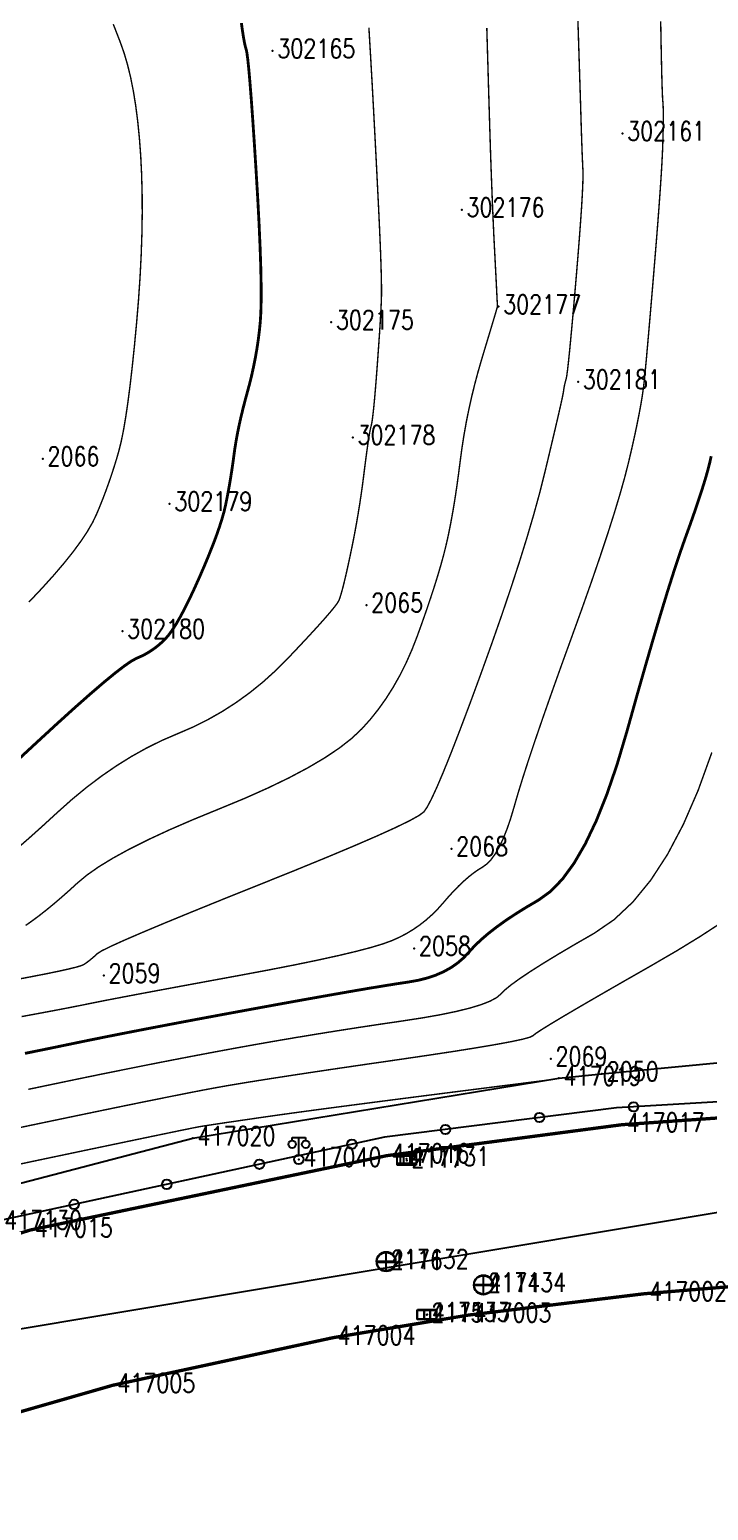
# Model space of a CAD drawing. Extents: x 871 to 1485, y 1110 to 1494.
# Drawn here: x 1137.5 to 1173.3, y 1182.5 to 1260.6 of the extents above; entities that cross this region are included whole.
import ezdxf

# ---------------------------------------------------------------- set-up
doc = ezdxf.new("R2010")
doc.units = 0
doc.header["$LTSCALE"] = 0.5
doc.header["$PDSIZE"] = 0.2
doc.layers.get('0').update_dxf_attribs({"linetype": 'CONTINUOUS'})
doc.layers.add('ASSIST', color=7, linetype='CONTINUOUS', plot=False)
for name, color, linetype in [('DGX', 2, 'CONTINUOUS'), ('DLDW', 11, 'CONTINUOUS'), ('DLSS', 4, 'CONTINUOUS'), ('GXYZ', 2, 'CONTINUOUS'), ('ZBTZ', 3, 'CONTINUOUS'), ('ZDH', 1, 'CONTINUOUS')]:
    doc.layers.add(name, color=color, linetype=linetype)
doc.styles.add('HZ', font='rs.shx', dxfattribs={"width": 0.8, "bigfont": 'hztxt.shx'})

# ---------------------------------------------------------------- blocks, each defined once
blk = doc.blocks.new('gc097')
for p, q in [((-0.7, 2), (-0.7, 2.3)), ((-0.7, 2.3), (0.7, 2.3)), ((0, 0.5), (0, 2.3)), ((0.7, 2.3), (0.7, 2))]:
    blk.add_line(p, q)
for centre, radius in [((-0.7, 1.6), 0.4), ((0.73, 1.6), 0.4), ((0, 0), 0.5)]:
    blk.add_circle(centre, radius)
blk = doc.blocks.new('gc041')
for p, q in [((-1, 0.5), (1, 0.5)), ((-1, -0.5), (-1, 0.5)), ((-0.33, 0.5), (-0.33, -0.5)), ((0.33, 0.5), (0.33, -0.5)), ((1, 0.5), (1, -0.5)), ((1, -0.5), (-1, -0.5))]:
    blk.add_line(p, q)
blk = doc.blocks.new('gc043')
for p, q in [((-1, 0), (1, 0)), ((0, -1), (0, 1))]:
    blk.add_line(p, q)
blk.add_circle((0, 0), 1)
blk = doc.blocks.new('gc170')
at = {"linetype": 'Continuous'}
blk.add_circle((0, 0), 0.5, dxfattribs=at)

msp = doc.modelspace()

# ---------------------------------------------------------------- linework, layer by layer
at = {"linetype": 'Continuous'}
msp.add_line((1178.94, 1199.1, 8.559), (1133.638, 1191.526, 7.721), dxfattribs=at)
at = {"linetype": 'Continuous', "elevation": 10.434, "flags": 128}
msp.add_lwpolyline([(1082.553, 1177.399), (1093.084, 1183.61), (1097.727, 1185.738), (1111.746, 1191.85), (1126.595, 1197.081), (1146.073, 1202.148), (1165.386, 1205.312), (1167.667, 1205.546), (1175.568, 1206.294), (1177.785, 1206.359), (1186.409, 1206.705), (1186.366, 1207.546), (1186.08, 1209.889), (1184.971, 1211.903), (1183.929, 1276.782), (1179.461, 1282.832), (1164.702, 1295.398), (1155.817, 1299.009), (1144.225, 1294.882), (1134.461, 1294.147), (1134.378, 1289.023), (1013.46, 1281.421)], dxfattribs=at)
at = {"layer": 'ASSIST', "linetype": 'Continuous', "flags": 128}
msp.add_lwpolyline([(1184.308, 1204.68), (1168.44, 1203.757), (1156.182, 1202.202), (1134.584, 1197.536), (1116.772, 1191.72), (1099.193, 1184.421), (1083.281, 1176.008), (1040.024, 1150.262), (1027.522, 1142.806), (1010.628, 1134.32), (1003.011, 1131.101)], dxfattribs=at)
at = {"layer": 'DGX', "color": 3, "linetype": 'Continuous', "const_width": 0.15, "flags": 128}
for points, elevation in [([(1148.637, 1260.941), (1148.695, 1260.527), (1148.749, 1260.182), (1148.798, 1259.908), (1148.843, 1259.704), (1148.884, 1259.571), (1148.926, 1259.383), (1148.975, 1259.017), (1149.031, 1258.473), (1149.094, 1257.75), (1149.164, 1256.849), (1149.241, 1255.77), (1149.326, 1254.513), (1149.417, 1253.077), (1149.504, 1251.619), (1149.573, 1250.294), (1149.625, 1249.103), (1149.661, 1248.045), (1149.679, 1247.12), (1149.68, 1246.329), (1149.664, 1245.671), (1149.631, 1245.147), (1149.584, 1244.689), (1149.526, 1244.231), (1149.457, 1243.772), (1149.377, 1243.312), (1149.286, 1242.852), (1149.185, 1242.391), (1149.072, 1241.93), (1148.948, 1241.468), (1148.824, 1241.013), (1148.711, 1240.57), (1148.608, 1240.141), (1148.515, 1239.725), (1148.433, 1239.322), (1148.361, 1238.932), (1148.299, 1238.555), (1148.248, 1238.192), (1148.201, 1237.837), (1148.151, 1237.488), (1148.098, 1237.143), (1148.043, 1236.803), (1147.985, 1236.468), (1147.924, 1236.139), (1147.861, 1235.814), (1147.795, 1235.494), (1147.715, 1235.157), (1147.608, 1234.781), (1147.475, 1234.366), (1147.316, 1233.912), (1147.131, 1233.419), (1146.919, 1232.888), (1146.681, 1232.317), (1146.417, 1231.708), (1146.146, 1231.108), (1145.89, 1230.564), (1145.647, 1230.078), (1145.419, 1229.648), (1145.204, 1229.275), (1145.003, 1228.959), (1144.817, 1228.7), (1144.644, 1228.498), (1144.476, 1228.329), (1144.301, 1228.172), (1144.119, 1228.026), (1143.932, 1227.891), (1143.739, 1227.766), (1143.539, 1227.653), (1143.333, 1227.551), (1143.121, 1227.459), (1142.85, 1227.315), (1142.469, 1227.054), (1141.977, 1226.676), (1141.374, 1226.181), (1140.661, 1225.569), (1139.836, 1224.841), (1138.901, 1223.995), (1137.855, 1223.033), (1136.814, 1222.07)], 12.5), ([(1173.43, 1238.106), (1173.354, 1237.759), (1173.267, 1237.42), (1173.159, 1237.034), (1173.028, 1236.602), (1172.875, 1236.124), (1172.701, 1235.599), (1172.504, 1235.027), (1172.286, 1234.409), (1172.045, 1233.745), (1171.778, 1232.984), (1171.477, 1232.078), (1171.143, 1231.027), (1170.777, 1229.831), (1170.377, 1228.488), (1169.945, 1227.001), (1169.479, 1225.368), (1168.981, 1223.589), (1168.458, 1221.831), (1167.917, 1220.257), (1167.359, 1218.869), (1166.784, 1217.665), (1166.192, 1216.646), (1165.583, 1215.813), (1164.956, 1215.164), (1164.313, 1214.701), (1163.684, 1214.333), (1163.105, 1213.973), (1162.573, 1213.619), (1162.09, 1213.272), (1161.655, 1212.932), (1161.268, 1212.599), (1160.929, 1212.273), (1160.639, 1211.954), (1160.357, 1211.653), (1160.041, 1211.382), (1159.693, 1211.141), (1159.312, 1210.93), (1158.897, 1210.749), (1158.45, 1210.598), (1157.97, 1210.477), (1157.457, 1210.386), (1156.864, 1210.297), (1156.144, 1210.182), (1155.296, 1210.042), (1154.322, 1209.875), (1153.221, 1209.682), (1151.992, 1209.464), (1150.637, 1209.22), (1149.154, 1208.949), (1147.653, 1208.673), (1146.242, 1208.411), (1144.921, 1208.162), (1143.691, 1207.927), (1142.55, 1207.706), (1141.499, 1207.499), (1140.538, 1207.305), (1139.668, 1207.126), (1138.845, 1206.955), (1138.027, 1206.788), (1137.215, 1206.624)], 10)]:
    msp.add_lwpolyline(points, dxfattribs=dict(at, elevation=elevation))
at = {"layer": 'DGX', "linetype": 'Continuous', "const_width": 0.075, "flags": 128}
for points, elevation in [([(1166.386, 1261.407), (1166.42, 1260.342), (1166.451, 1259.372), (1166.479, 1258.497), (1166.504, 1257.715), (1166.526, 1257.028), (1166.544, 1256.435), (1166.559, 1255.937), (1166.571, 1255.533), (1166.582, 1255.184), (1166.593, 1254.851), (1166.604, 1254.534), (1166.615, 1254.233), (1166.626, 1253.948), (1166.638, 1253.679), (1166.649, 1253.426), (1166.661, 1253.189), (1166.666, 1252.898), (1166.656, 1252.484), (1166.632, 1251.945), (1166.594, 1251.283), (1166.54, 1250.497), (1166.473, 1249.588), (1166.391, 1248.554), (1166.295, 1247.397), (1166.196, 1246.249), (1166.107, 1245.243), (1166.027, 1244.378), (1165.958, 1243.656), (1165.898, 1243.075), (1165.848, 1242.636), (1165.808, 1242.338), (1165.777, 1242.183), (1165.753, 1242.098), (1165.73, 1242.013), (1165.709, 1241.928), (1165.69, 1241.844), (1165.673, 1241.759), (1165.658, 1241.674), (1165.645, 1241.589), (1165.633, 1241.504), (1165.608, 1241.362), (1165.555, 1241.107), (1165.473, 1240.738), (1165.363, 1240.255), (1165.224, 1239.659), (1165.057, 1238.949), (1164.861, 1238.126), (1164.636, 1237.189), (1164.375, 1236.153), (1164.067, 1235.035), (1163.714, 1233.834), (1163.314, 1232.549), (1162.869, 1231.182), (1162.378, 1229.731), (1161.841, 1228.198), (1161.258, 1226.581), (1160.681, 1225.017), (1160.161, 1223.642), (1159.7, 1222.455), (1159.297, 1221.457), (1158.951, 1220.647), (1158.663, 1220.026), (1158.434, 1219.593), (1158.262, 1219.349), (1158.001, 1219.158), (1157.505, 1218.884), (1156.772, 1218.528), (1155.805, 1218.09), (1154.601, 1217.569), (1153.162, 1216.966), (1151.487, 1216.281), (1149.576, 1215.513), (1147.668, 1214.749), (1146, 1214.073), (1144.573, 1213.487), (1143.387, 1212.989), (1142.44, 1212.581), (1141.735, 1212.262), (1141.27, 1212.031), (1141.045, 1211.89), (1140.942, 1211.796), (1140.843, 1211.708), (1140.746, 1211.626), (1140.653, 1211.55), (1140.563, 1211.479), (1140.477, 1211.415), (1140.393, 1211.356), (1140.313, 1211.303), (1140.173, 1211.244), (1139.913, 1211.168), (1139.531, 1211.074), (1139.028, 1210.962), (1138.404, 1210.833), (1137.659, 1210.687), (1136.793, 1210.523)], 11), ([(1155.366, 1260.697), (1155.411, 1259.941), (1155.455, 1259.2), (1155.496, 1258.473), (1155.537, 1257.76), (1155.576, 1257.039), (1155.617, 1256.291), (1155.658, 1255.514), (1155.7, 1254.708), (1155.743, 1253.875), (1155.787, 1253.013), (1155.831, 1252.123), (1155.877, 1251.205), (1155.919, 1250.315), (1155.955, 1249.509), (1155.984, 1248.787), (1156.006, 1248.149), (1156.021, 1247.596), (1156.03, 1247.127), (1156.032, 1246.743), (1156.028, 1246.442), (1156.017, 1246.159), (1156.001, 1245.824), (1155.98, 1245.437), (1155.954, 1245), (1155.922, 1244.511), (1155.885, 1243.972), (1155.843, 1243.381), (1155.796, 1242.739), (1155.748, 1242.107), (1155.702, 1241.547), (1155.659, 1241.058), (1155.618, 1240.64), (1155.58, 1240.295), (1155.545, 1240.021), (1155.512, 1239.818), (1155.482, 1239.687), (1155.451, 1239.564), (1155.415, 1239.388), (1155.375, 1239.156), (1155.33, 1238.871), (1155.281, 1238.531), (1155.227, 1238.137), (1155.168, 1237.688), (1155.105, 1237.185), (1155.037, 1236.655), (1154.963, 1236.127), (1154.884, 1235.601), (1154.799, 1235.075), (1154.709, 1234.551), (1154.613, 1234.029), (1154.511, 1233.508), (1154.404, 1232.988), (1154.299, 1232.495), (1154.201, 1232.054), (1154.111, 1231.664), (1154.029, 1231.327), (1153.955, 1231.041), (1153.889, 1230.808), (1153.832, 1230.626), (1153.782, 1230.496), (1153.699, 1230.357), (1153.544, 1230.149), (1153.315, 1229.87), (1153.013, 1229.522), (1152.638, 1229.104), (1152.19, 1228.617), (1151.669, 1228.06), (1151.075, 1227.433), (1150.432, 1226.792), (1149.766, 1226.192), (1149.076, 1225.635), (1148.362, 1225.12), (1147.625, 1224.646), (1146.865, 1224.215), (1146.081, 1223.825), (1145.273, 1223.477), (1144.456, 1223.126), (1143.646, 1222.727), (1142.842, 1222.28), (1142.045, 1221.784), (1141.254, 1221.24), (1140.469, 1220.648), (1139.691, 1220.007), (1138.918, 1219.318), (1138.173, 1218.635), (1137.475, 1218.009), (1136.823, 1217.441)], 12), ([(1170.766, 1261.025), (1170.784, 1260.008), (1170.802, 1259.13), (1170.818, 1258.39), (1170.834, 1257.789), (1170.85, 1257.326), (1170.864, 1257.002), (1170.877, 1256.817), (1170.889, 1256.682), (1170.897, 1256.508), (1170.902, 1256.294), (1170.904, 1256.042), (1170.903, 1255.75), (1170.898, 1255.42), (1170.89, 1255.05), (1170.879, 1254.641), (1170.861, 1254.167), (1170.833, 1253.602), (1170.794, 1252.945), (1170.745, 1252.197), (1170.685, 1251.358), (1170.615, 1250.427), (1170.534, 1249.405), (1170.443, 1248.291), (1170.351, 1247.18), (1170.265, 1246.168), (1170.187, 1245.253), (1170.116, 1244.436), (1170.053, 1243.716), (1169.997, 1243.095), (1169.948, 1242.571), (1169.907, 1242.146), (1169.86, 1241.747), (1169.797, 1241.305), (1169.717, 1240.82), (1169.619, 1240.292), (1169.505, 1239.72), (1169.374, 1239.106), (1169.226, 1238.448), (1169.061, 1237.746), (1168.862, 1236.97), (1168.613, 1236.088), (1168.314, 1235.099), (1167.965, 1234.003), (1167.565, 1232.802), (1167.115, 1231.494), (1166.615, 1230.08), (1166.065, 1228.559), (1165.514, 1227.042), (1165.013, 1225.639), (1164.56, 1224.35), (1164.156, 1223.176), (1163.8, 1222.115), (1163.494, 1221.168), (1163.237, 1220.336), (1163.029, 1219.617), (1162.842, 1218.989), (1162.648, 1218.427), (1162.449, 1217.931), (1162.244, 1217.5), (1162.032, 1217.137), (1161.814, 1216.839), (1161.59, 1216.607), (1161.36, 1216.441), (1161.124, 1216.296), (1160.881, 1216.125), (1160.632, 1215.929), (1160.377, 1215.706), (1160.115, 1215.459), (1159.847, 1215.185), (1159.573, 1214.887), (1159.292, 1214.562), (1159.001, 1214.236), (1158.696, 1213.932), (1158.377, 1213.649), (1158.043, 1213.388), (1157.696, 1213.149), (1157.335, 1212.932), (1156.96, 1212.737), (1156.57, 1212.564), (1156.098, 1212.393), (1155.472, 1212.205), (1154.693, 1212.001), (1153.762, 1211.78), (1152.677, 1211.542), (1151.44, 1211.287), (1150.049, 1211.016), (1148.506, 1210.728), (1146.966, 1210.445), (1145.587, 1210.191), (1144.368, 1209.965), (1143.31, 1209.768), (1142.413, 1209.598), (1141.676, 1209.457), (1141.099, 1209.344), (1140.683, 1209.26), (1140.301, 1209.182), (1139.83, 1209.089), (1139.268, 1208.98), (1138.615, 1208.856), (1137.871, 1208.717), (1137.038, 1208.563)], 10.5), ([(1137.253, 1213.368), (1137.602, 1213.615), (1137.966, 1213.885), (1138.342, 1214.18), (1138.732, 1214.5), (1139.135, 1214.844), (1139.552, 1215.212), (1139.982, 1215.604), (1140.48, 1216.019), (1141.102, 1216.455), (1141.847, 1216.91), (1142.716, 1217.387), (1143.708, 1217.883), (1144.823, 1218.4), (1146.062, 1218.937), (1147.425, 1219.495), (1148.789, 1220.058), (1150.033, 1220.611), (1151.157, 1221.154), (1152.161, 1221.687), (1153.046, 1222.209), (1153.811, 1222.722), (1154.455, 1223.225), (1154.98, 1223.718), (1155.433, 1224.221), (1155.861, 1224.756), (1156.265, 1225.322), (1156.644, 1225.919), (1156.999, 1226.547), (1157.33, 1227.207), (1157.636, 1227.898), (1157.918, 1228.62), (1158.178, 1229.34), (1158.417, 1230.022), (1158.635, 1230.668), (1158.834, 1231.277), (1159.011, 1231.848), (1159.169, 1232.383), (1159.306, 1232.881), (1159.422, 1233.342), (1159.527, 1233.799), (1159.629, 1234.286), (1159.728, 1234.804), (1159.825, 1235.352), (1159.919, 1235.929), (1160.01, 1236.537), (1160.098, 1237.175), (1160.184, 1237.843), (1160.276, 1238.525), (1160.382, 1239.205), (1160.503, 1239.884), (1160.639, 1240.561), (1160.789, 1241.237), (1160.955, 1241.91), (1161.135, 1242.582), (1161.33, 1243.253), (1161.519, 1243.881), (1161.684, 1244.426), (1161.823, 1244.888), (1161.937, 1245.268), (1162.026, 1245.564), (1162.089, 1245.778), (1162.127, 1245.909), (1162.141, 1245.957), (1162.141, 1245.964), (1162.142, 1245.973), (1162.142, 1245.984), (1162.143, 1245.996), (1162.143, 1246.01), (1162.144, 1246.025), (1162.144, 1246.042), (1162.145, 1246.061), (1162.143, 1246.124), (1162.137, 1246.273), (1162.125, 1246.51), (1162.109, 1246.833), (1162.089, 1247.243), (1162.063, 1247.739), (1162.033, 1248.323), (1161.998, 1248.993), (1161.96, 1249.734), (1161.924, 1250.53), (1161.887, 1251.381), (1161.852, 1252.287), (1161.816, 1253.249), (1161.781, 1254.265), (1161.747, 1255.336), (1161.713, 1256.462), (1161.68, 1257.553), (1161.652, 1258.52), (1161.627, 1259.362), (1161.606, 1260.081), (1161.588, 1260.674)], 11.5), ([(1141.877, 1260.876), (1142.049, 1260.434), (1142.246, 1259.927), (1142.446, 1259.361), (1142.628, 1258.744), (1142.791, 1258.075), (1142.935, 1257.354), (1143.06, 1256.581), (1143.166, 1255.756), (1143.254, 1254.88), (1143.323, 1253.952), (1143.371, 1252.979), (1143.398, 1251.968), (1143.404, 1250.92), (1143.387, 1249.834), (1143.349, 1248.711), (1143.289, 1247.55), (1143.208, 1246.352), (1143.105, 1245.116), (1142.991, 1243.913), (1142.876, 1242.814), (1142.761, 1241.819), (1142.645, 1240.928), (1142.529, 1240.141), (1142.412, 1239.459), (1142.295, 1238.88), (1142.177, 1238.405), (1142.055, 1237.982), (1141.925, 1237.56), (1141.788, 1237.139), (1141.644, 1236.718), (1141.492, 1236.298), (1141.333, 1235.878), (1141.166, 1235.459), (1140.991, 1235.041), (1140.78, 1234.603), (1140.501, 1234.124), (1140.155, 1233.606), (1139.743, 1233.047), (1139.263, 1232.449), (1138.716, 1231.81), (1138.102, 1231.131), (1137.421, 1230.412)], 13), ([(1173.466, 1222.487), (1172.739, 1220.482), (1171.96, 1218.692), (1171.127, 1217.116), (1170.241, 1215.755), (1169.302, 1214.609), (1168.31, 1213.677), (1167.265, 1212.96), (1166.25, 1212.377), (1165.349, 1211.846), (1164.562, 1211.367), (1163.888, 1210.94), (1163.328, 1210.565), (1162.882, 1210.243), (1162.55, 1209.972), (1162.331, 1209.754), (1162.108, 1209.564), (1161.761, 1209.377), (1161.292, 1209.193), (1160.7, 1209.013), (1159.985, 1208.837), (1159.147, 1208.663), (1158.186, 1208.494), (1157.102, 1208.327), (1155.961, 1208.161), (1154.829, 1207.99), (1153.705, 1207.815), (1152.59, 1207.636), (1151.484, 1207.454), (1150.386, 1207.267), (1149.297, 1207.076), (1148.217, 1206.881), (1147.126, 1206.679), (1146.006, 1206.467), (1144.855, 1206.246), (1143.674, 1206.015), (1142.464, 1205.773), (1141.223, 1205.523), (1139.953, 1205.262), (1138.653, 1204.991), (1137.388, 1204.727)], 9.5), ([(1173.903, 1213.473), (1172.849, 1212.787), (1171.621, 1212.036), (1170.217, 1211.22), (1168.816, 1210.421), (1167.594, 1209.719), (1166.551, 1209.115), (1165.687, 1208.608), (1165.002, 1208.198), (1164.496, 1207.886), (1164.17, 1207.672), (1164.023, 1207.555), (1163.859, 1207.475), (1163.481, 1207.371), (1162.891, 1207.245), (1162.088, 1207.096), (1161.073, 1206.924), (1159.844, 1206.728), (1158.402, 1206.51), (1156.747, 1206.268), (1155.058, 1206.024), (1153.514, 1205.798), (1152.114, 1205.589), (1150.858, 1205.398), (1149.747, 1205.225), (1148.78, 1205.07), (1147.958, 1204.932), (1147.28, 1204.812), (1146.599, 1204.685), (1145.769, 1204.524), (1144.788, 1204.329), (1143.658, 1204.102), (1142.378, 1203.841), (1140.948, 1203.546), (1139.368, 1203.218), (1137.637, 1202.857), (1135.931, 1202.5)], 9)]:
    msp.add_lwpolyline(points, dxfattribs=dict(at, elevation=elevation))
msp.add_lwpolyline([(1164.738, 1205.206), (1162.049, 1204.867), (1159.608, 1204.557), (1157.416, 1204.277), (1155.472, 1204.026), (1153.777, 1203.805), (1152.331, 1203.613), (1151.133, 1203.45), (1150.184, 1203.317), (1149.402, 1203.204), (1148.707, 1203.103), (1148.097, 1203.014), (1147.574, 1202.937), (1147.137, 1202.871), (1146.786, 1202.817), (1146.521, 1202.774), (1146.343, 1202.744), (1146.13, 1202.703), (1145.763, 1202.629), (1145.242, 1202.522), (1144.566, 1202.382), (1143.736, 1202.21), (1142.751, 1202.005), (1141.612, 1201.767), (1140.318, 1201.497), (1138.977, 1201.215), (1137.695, 1200.946), (1136.473, 1200.687)], dxfattribs=at)
at = {"layer": 'DLSS', "linetype": 'Continuous', "const_width": 0.175, "elevation": 6.63, "flags": 128}
msp.add_lwpolyline([(988.427, 1127.787), (990.788, 1125.904), (993.922, 1126.963), (1010.814, 1133.51), (1020.926, 1138.3), (1028.106, 1142.098), (1034.318, 1145.718), (1048.748, 1154.336), (1068.018, 1165.828), (1083.626, 1175.112), (1098.724, 1183.13), (1116.228, 1190.601), (1137.489, 1197.31), (1156.314, 1201.233), (1168.71, 1202.862), (1179.428, 1203.615), (1186.519, 1203.964)], dxfattribs=at)
at = {"layer": 'DLSS', "linetype": 'Continuous', "const_width": 0.175, "flags": 128}
msp.add_lwpolyline([(1460.277, 1198.106), (1405.34, 1197.459), (1185.349, 1194.858), (1181.212, 1194.703), (1178.117, 1194.633), (1169.906, 1193.953), (1160.637, 1192.83), (1153.465, 1191.634), (1141.842, 1189.126), (1126.802, 1184.815), (1111.381, 1179.02), (1097.346, 1172.431), (1084.597, 1165.251), (1072.904, 1158.293), (1053.386, 1146.695), (1039.51, 1138.393), (1032.835, 1134.456), (1024.771, 1130.123), (1023.394, 1129.439), (1014.663, 1125.383), (996.71, 1118.233), (983.054, 1114.358), (961.326, 1109.88)], dxfattribs=at)
at = {"layer": 'ZDH', "linetype": 'Continuous'}
for p in [(1150.287, 1259.472, 12.395), (1168.748, 1255.117, 10.776), (1160.266, 1251.098, 11.666), (1162.204, 1245.989, 11.495), (1153.377, 1245.165, 12.213), (1166.407, 1242.024, 10.929), (1154.511, 1239.095, 12.083), (1138.151, 1237.971, 13.33), (1144.848, 1235.601, 12.708), (1155.24, 1230.256, 11.901), (1142.355, 1228.877, 12.678), (1159.719, 1217.409, 10.778), (1157.762, 1212.157, 10.43), (1141.379, 1210.724, 10.843), (1164.96, 1206.336, 8.723), (1165.386, 1205.312, 8.505), (1167.667, 1205.546, 8.551), (1146.073, 1202.148, 8.356), (1168.71, 1202.862, 8.373), (1151.667, 1201.033, 8.373), (1156.314, 1201.233, 8.296), (1157.353, 1201.065, 8.298), (1157.362, 1200.974, 8.325), (1137.489, 1197.31, 8.115), (1156.274, 1195.666, 8.345), (1156.278, 1195.626, 8.382), (1161.406, 1194.404, 8.4), (1161.414, 1194.436, 8.36), (1169.906, 1193.953, 8.414), (1158.422, 1192.837, 8.334), (1158.44, 1192.864, 8.294), (1160.637, 1192.83, 8.331), (1153.465, 1191.634, 8.248), (1141.842, 1189.126, 8.139)]:
    msp.add_point(p, dxfattribs=at)

# ---------------------------------------------------------------- block references
at = {"layer": 'DLDW', "linetype": 'Continuous', "xscale": 0.5, "yscale": 0.5}
msp.add_blockref('gc097', (1151.667, 1201.033, 8.373), dxfattribs=at)
at = {"layer": 'GXYZ', "linetype": 'Continuous', "xscale": 0.5, "yscale": 0.5}
for name, p in [('gc041', (1157.353, 1201.065, 8.298)), ('gc041', (1157.362, 1200.974, 8.325)), ('gc043', (1156.274, 1195.666, 8.345)), ('gc043', (1156.278, 1195.626, 8.382)), ('gc043', (1161.406, 1194.404, 8.4)), ('gc043', (1161.414, 1194.436, 8.36)), ('gc041', (1158.422, 1192.837, 8.334)), ('gc041', (1158.44, 1192.864, 8.294))]:
    msp.add_blockref(name, p, dxfattribs=at)
at = {"layer": 'ZBTZ', "linetype": 'Continuous', "xscale": 0.5, "yscale": 0.5}
for p, rotation in [((1169.333, 1203.809), 183.3292305120475), ((1164.367, 1203.24), 187.2301657015769), ((1154.472, 1201.833), 192.1892768130086), ((1159.407, 1202.611), 187.2301657015769), ((1149.585, 1200.777), 192.1892768130086), ((1144.698, 1199.721), 192.1892768130086), ((1139.811, 1198.665), 192.1892768130086)]:
    msp.add_blockref('gc170', p, dxfattribs=dict(at, rotation=rotation))

# ---------------------------------------------------------------- texts
at = {"layer": 'ZDH', "linetype": 'Continuous', "style": 'HZ', "width": 0.8}
for s, p in [('302165', (1150.537, 1259.097, 12.395)), ('302161', (1168.998, 1254.742, 10.776)), ('302176', (1160.516, 1250.723, 11.666)), ('302177', (1162.454, 1245.614, 11.495)), ('302175', (1153.627, 1244.79, 12.213)), ('302181', (1166.657, 1241.649, 10.929)), ('302178', (1154.761, 1238.72, 12.083)), ('2066', (1138.401, 1237.596, 13.33)), ('302179', (1145.098, 1235.226, 12.708)), ('2065', (1155.49, 1229.881, 11.901)), ('302180', (1142.605, 1228.502, 12.678)), ('2068', (1159.969, 1217.034, 10.778)), ('2058', (1158.012, 1211.782, 10.43)), ('2059', (1141.629, 1210.349, 10.843)), ('2069', (1165.21, 1205.961, 8.723)), ('2050', (1167.917, 1205.171, 8.551)), ('417019', (1165.636, 1204.937, 8.505)), ('417017', (1168.96, 1202.487, 8.373)), ('417020', (1146.323, 1201.773, 8.356)), ('417040', (1151.917, 1200.658, 8.373)), ('417016', (1156.564, 1200.858, 8.296)), ('417131', (1157.603, 1200.69, 8.298)), ('2117', (1157.612, 1200.599, 8.325)), ('417130', (1136.122, 1197.339, 8.238)), ('417015', (1137.739, 1196.935, 8.115)), ('417132', (1156.524, 1195.291, 8.345)), ('2116', (1156.528, 1195.251, 8.382)), ('2114', (1161.656, 1194.029, 8.4)), ('417134', (1161.664, 1194.061, 8.36)), ('417002', (1170.156, 1193.578, 8.414)), ('2115', (1158.672, 1192.462, 8.334)), ('417133', (1158.69, 1192.489, 8.294)), ('417003', (1160.887, 1192.455, 8.331)), ('417004', (1153.715, 1191.259, 8.248)), ('417005', (1142.092, 1188.751, 8.139))]:
    msp.add_text(s, height=1, dxfattribs=at).set_placement(p)

doc.saveas('drawing.dxf')
